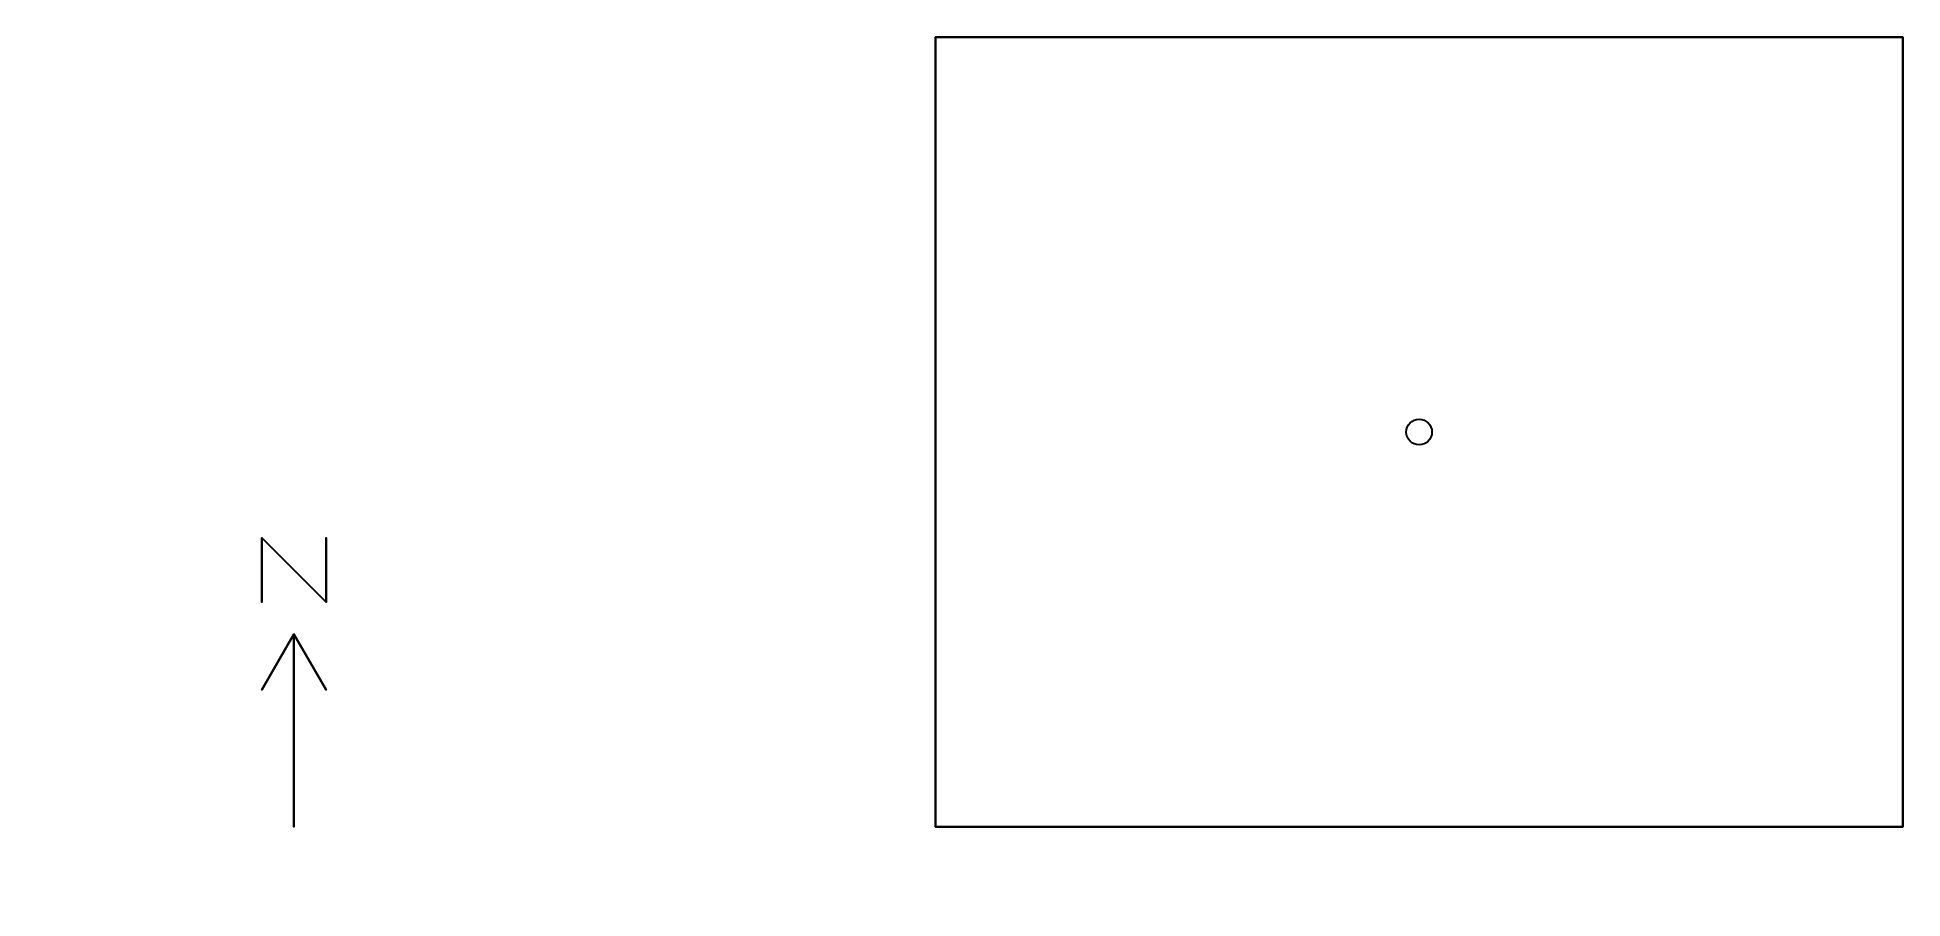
# Model space of a CAD drawing. Header units: metres. Extents: x -13.8 to 15.3, y -0.4 to 13.
import ezdxf

# ---------------------------------------------------------------- set-up
doc = ezdxf.new("R2010")
doc.units = ezdxf.units.M

msp = doc.modelspace()

# ---------------------------------------------------------------- linework, layer by layer
at = {"layer": '1', "color": 3}
for points in [[(-10.2982, 5.2011, 0.1), (-10.2982, 5.2011), (-10.2982, 4.2011), (-10.2982, 4.2011, 0.1)], [(-10.2982, 5.2011, 0.1), (-10.2982, 5.2011), (-9.2982, 4.2011), (-9.2982, 4.2011, 0.1)], [(-9.2982, 5.2011, 0.1), (-9.2982, 5.2011), (-9.2982, 4.2011), (-9.2982, 4.2011, 0.1)], [(-9.7982, 3.7011, 0.1), (-9.7982, 3.7011), (-10.2982, 2.83507), (-10.2982, 2.83507, 0.1)], [(-9.7982, 3.7011, 0.1), (-9.7982, 3.7011), (-9.7982, 0.7011), (-9.7982, 0.7011, 0.1)], [(-9.7982, 3.7011, 0.1), (-9.7982, 3.7011), (-9.2982, 2.83507), (-9.2982, 2.83507, 0.1)]]:
    msp.add_3dface(points, dxfattribs=at)
at = {"layer": 'CONSTRUCTION', "color": 10}
msp.add_circle((7.73905, 6.84972, 0.85), 0.2, dxfattribs=at)
at = {"layer": 'CONSTRUCTION', "color": 43}
for points in [[(15.2763, 12.9983, 5), (15.2763, 12.9983), (0.2018, 12.9983), (0.2018, 12.9983, 5)], [(0.2018, 12.9983, 5), (0.2018, 12.9983), (0.2018, 0.7011), (0.2018, 0.7011, 5)], [(15.2763, 0.7011, 5), (15.2763, 0.7011), (15.2763, 12.9983), (15.2763, 12.9983, 5)], [(0.2018, 0.7011, 5), (0.2018, 0.7011), (15.2763, 0.7011), (15.2763, 0.7011, 5)]]:
    msp.add_3dface(points, dxfattribs=at)
at = {"layer": 'CONSTRUCTION', "color": 8}
msp.add_3dface([(0.2018, 0.7011), (0.2018, 12.9983), (15.2763, 12.9983), (15.2763, 0.7011)], dxfattribs=at)
at = {"layer": 'CONSTRUCTION', "color": 15}
msp.add_3dface([(0.2018, 0.7011, 5), (15.2763, 0.7011, 5), (15.2763, 12.9983, 5), (0.2018, 12.9983, 5)], dxfattribs=at)

doc.saveas('drawing.dxf')
